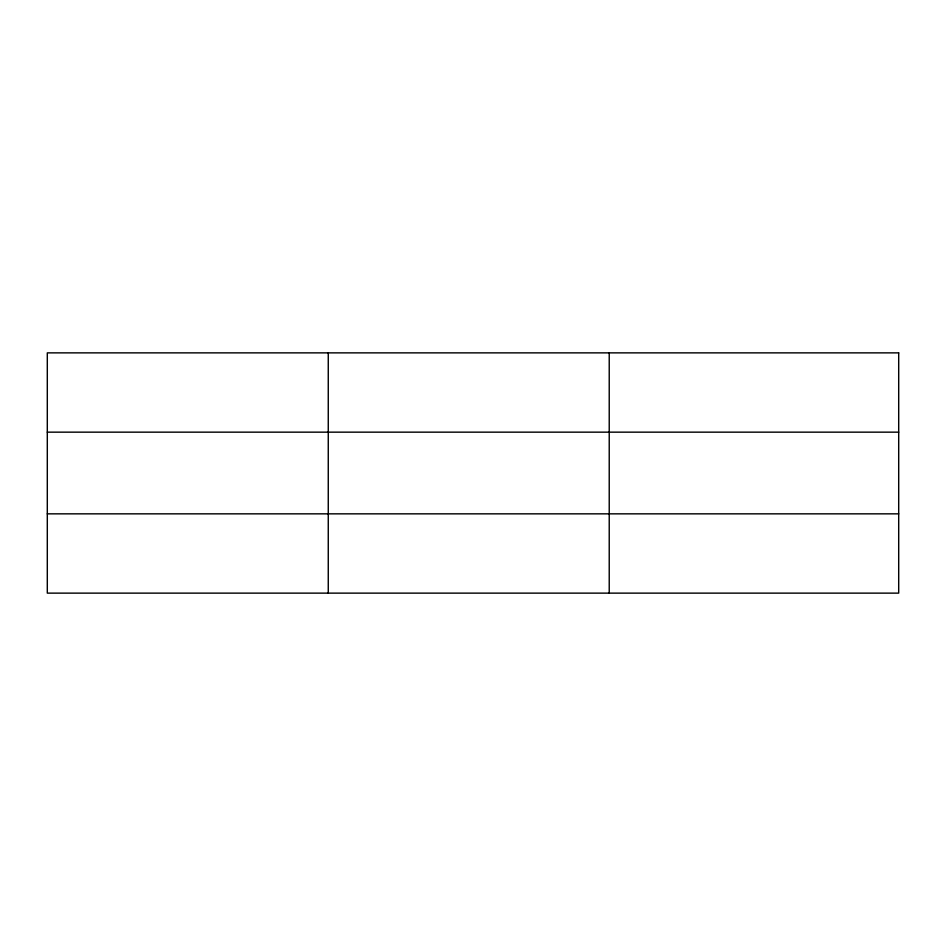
<?xml version="1.0" encoding="UTF-8"?>
<svg xmlns="http://www.w3.org/2000/svg" width="946" height="946" viewBox="0 0 946 946"><rect width="100%" height="100%" fill="white"/><g stroke="black" fill="none" stroke-linecap="round" stroke-linejoin="round"><path stroke-width="1.42" d="M328.262 593.13L328.262 352.87M609.224 593.13L609.224 352.87M47.3 432.156L898.7 432.156M47.3 513.844L898.7 513.844M898.7 352.87L47.3 352.87L47.3 593.13L898.7 593.13L898.7 352.87"/></g></svg>
